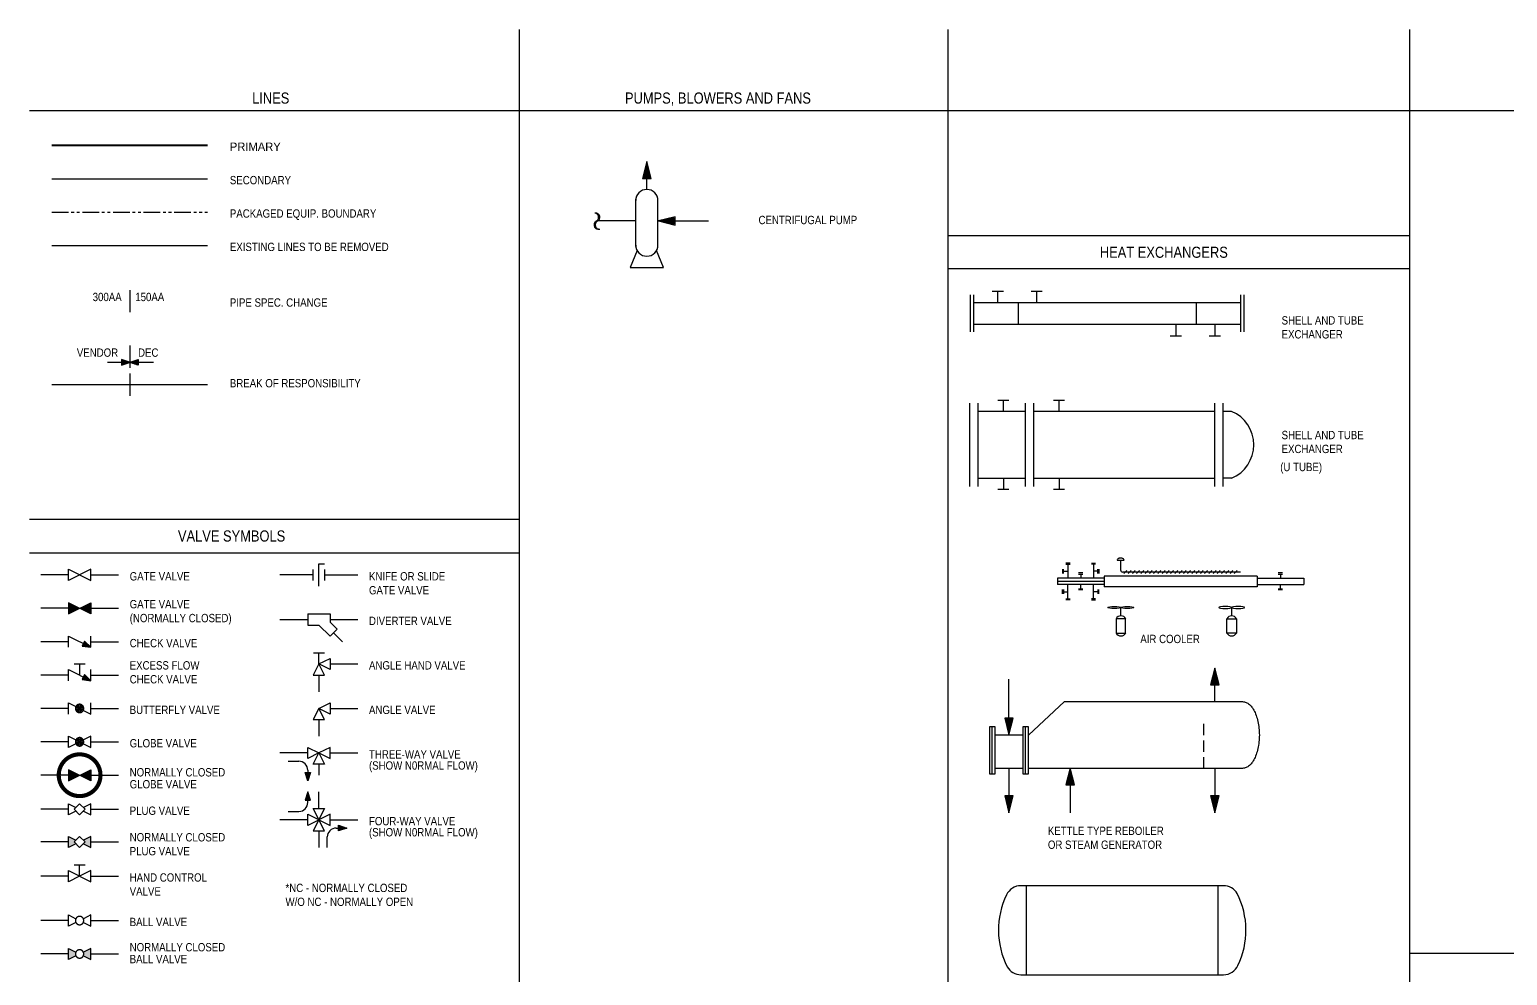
# Model space of a CAD drawing. Extents: x 25 to 832, y 13 to 584.
# Drawn here: x 25 to 423.4, y 329 to 584 of the extents above; entities that cross this region are included whole.
import ezdxf
from ezdxf.enums import TextEntityAlignment as Align

# ---------------------------------------------------------------- set-up
doc = ezdxf.new("R2010")
doc.units = 0
doc.header["$LTSCALE"] = 12
doc.header["$MEASUREMENT"] = 0
doc.header["$PDSIZE"] = 0.075
doc.linetypes.add('HIDDEN', pattern=[0.375, 0.25, -0.125])
doc.linetypes.add('PHANTOM', pattern=[0.6875, 0.375, -0.0625, 0.0625, -0.0625, 0.0625, -0.0625])
doc.layers.get('0').update_dxf_attribs({"linetype": 'CONTINUOUS'})
for name, color, linetype in [('2', 3, 'CONTINUOUS'), ('3', 1, 'CONTINUOUS'), ('63', 7, 'CONTINUOUS'), ('ATEXT', 7, 'CONTINUOUS'), ('AUDIT_I_060227151703-58', 7, 'CONTINUOUS'), ('CODE', 1, 'CONTINUOUS'), ('EL', 3, 'HIDDEN'), ('EQP', 3, 'CONTINUOUS'), ('EQUIP', 3, 'CONTINUOUS'), ('FREE-TEXT', 1, 'CONTINUOUS'), ('GRA', 7, 'CONTINUOUS'), ('INS', 2, 'CONTINUOUS'), ('LINENO', 2, 'CONTINUOUS'), ('MIN', 6, 'CONTINUOUS'), ('MINORP', 6, 'CONTINUOUS'), ('PIP', 1, 'CONTINUOUS'), ('PL', 5, 'PHANTOM'), ('REV A', 2, 'CONTINUOUS')]:
    doc.layers.add(name, color=color, linetype=linetype)
doc.styles.add('AUDIT_D_060227151703-59', font='Dengl.ttf')
doc.styles.get("Standard").update_dxf_attribs({"font": 'Dengl.ttf', "width": 0.75})
doc.styles.add('VAL_TAG', font='Dengl.ttf')

# ---------------------------------------------------------------- blocks, each defined once
blk = doc.blocks.new('X')
at = {"layer": 'AUDIT_I_060227151703-58', "color": 7, "linetype": 'Continuous'}
for p, q in [((0.157, 0.092), (0.158, 0.094)), ((0.158, 0.089), (0.163, 0.094)), ((0.159, 0.085), (0.168, 0.094)), ((0.16, 0.081), (0.173, 0.094)), ((0.162, 0.078), (0.178, 0.094)), ((0.163, 0.074), (0.183, 0.094)), ((0.164, 0.07), (0.188, 0.094)), ((0.165, 0.066), (0.193, 0.094)), ((0.167, 0.063), (0.198, 0.094)), ((0.168, 0.059), (0.203, 0.094)), ((0.169, 0.055), (0.208, 0.094)), ((0.17, 0.052), (0.213, 0.094)), ((0.172, 0.048), (0.217, 0.094)), ((0.173, 0.044), (0.217, 0.088)), ((0.174, 0.04), (0.214, 0.081)), ((0.175, 0.037), (0.212, 0.073)), ((0.177, 0.033), (0.209, 0.066)), ((0.178, 0.029), (0.207, 0.059)), ((0.179, 0.026), (0.205, 0.051)), ((0.18, 0.022), (0.202, 0.044)), ((0.181, 0.018), (0.2, 0.036)), ((0.183, 0.014), (0.197, 0.029)), ((0.184, 0.011), (0.195, 0.021)), ((0.185, 0.007), (0.192, 0.014)), ((0.186, 0.003), (0.19, 0.007)), ((0.158, -0.09), (0.202, -0.045)), ((0.159, -0.094), (0.204, -0.049)), ((0.16, -0.083), (0.201, -0.041)), ((0.162, -0.075), (0.2, -0.038)), ((0.164, -0.094), (0.205, -0.052)), ((0.165, -0.068), (0.199, -0.034)), ((0.167, -0.06), (0.198, -0.03)), ((0.169, -0.094), (0.206, -0.056)), ((0.17, -0.053), (0.196, -0.026)), ((0.172, -0.045), (0.195, -0.023)), ((0.174, -0.094), (0.207, -0.06)), ((0.175, -0.038), (0.194, -0.019)), ((0.177, -0.031), (0.193, -0.015)), ((0.178, -0.094), (0.209, -0.064)), ((0.18, -0.023), (0.191, -0.012)), ((0.182, -0.016), (0.19, -0.008)), ((0.183, -0.094), (0.21, -0.067)), ((0.185, -0.008), (0.189, -0.004)), ((0.187, -0.001), (0.188, 0)), ((0.188, -0.094), (0.211, -0.071)), ((0.193, -0.094), (0.212, -0.075)), ((0.198, -0.094), (0.214, -0.078)), ((0.203, -0.094), (0.215, -0.082)), ((0.208, -0.094), (0.216, -0.086)), ((0.213, -0.094), (0.217, -0.09)), ((0.218, -0.094), (0.219, -0.093))]:
    blk.add_line(p, q, dxfattribs=at)
blk = doc.blocks.new('VG1')
at = {"layer": '3', "color": 1, "linetype": 'Continuous'}
blk.add_lwpolyline([(-0.125, -0.063), (-0.125, -0.063), (-0.125, 0.063), (0.125, -0.063), (0.125, 0.063), (-0.125, -0.063)], dxfattribs=at)
at = {"layer": 'ATEXT', "color": 7, "linetype": 'Continuous'}
for p, q in [((-0.125, 0), (-0.125, 0)), ((0.125, 0), (0.125, 0))]:
    blk.add_line(p, q, dxfattribs=at)
blk = doc.blocks.new('-VBF1')
at = {"layer": '3', "color": 1, "linetype": 'Continuous'}
for points in [[(-0.125, -0.063), (-0.125, -0.063), (-0.125, 0.063), (0.125, -0.063), (0.125, 0.063)], [(-0.047, 0), (-0.047, 0), (0, 0.047), (0.047, 0), (0, -0.047), (-0.047, 0)], [(0.047, 0), (0.047, 0.002), (0.047, 0.003), (0.047, 0.005), (0.046, 0.007), (0.046, 0.008), (0.046, 0.01), (0.045, 0.011), (0.045, 0.013), (0.045, 0.014), (0.044, 0.016), (0.043, 0.018), (0.043, 0.019), (0.042, 0.021), (0.041, 0.022), (0.041, 0.023), (0.04, 0.025), (0.039, 0.026), (0.038, 0.028), (0.037, 0.029), (0.036, 0.03), (0.035, 0.031), (0.034, 0.033), (0.033, 0.034), (0.031, 0.035), (0.03, 0.036), (0.029, 0.037), (0.028, 0.038), (0.026, 0.039), (0.025, 0.04), (0.023, 0.041), (0.022, 0.041), (0.021, 0.042), (0.019, 0.043), (0.018, 0.043), (0.016, 0.044), (0.014, 0.045), (0.013, 0.045), (0.011, 0.045), (0.01, 0.046), (0.008, 0.046), (0.007, 0.046), (0.005, 0.047), (0.003, 0.047), (0.002, 0.047), (0, 0.047), (-0.002, 0.047), (-0.003, 0.047), (-0.005, 0.047), (-0.007, 0.046), (-0.008, 0.046), (-0.01, 0.046), (-0.011, 0.045), (-0.013, 0.045), (-0.014, 0.045), (-0.016, 0.044), (-0.018, 0.043), (-0.019, 0.043), (-0.021, 0.042), (-0.022, 0.041), (-0.023, 0.041), (-0.025, 0.04), (-0.026, 0.039), (-0.028, 0.038), (-0.029, 0.037), (-0.03, 0.036), (-0.031, 0.035), (-0.033, 0.034), (-0.034, 0.033), (-0.035, 0.031), (-0.036, 0.03), (-0.037, 0.029), (-0.038, 0.028), (-0.039, 0.026), (-0.04, 0.025), (-0.041, 0.023), (-0.041, 0.022), (-0.042, 0.021), (-0.043, 0.019), (-0.043, 0.018), (-0.044, 0.016), (-0.045, 0.014), (-0.045, 0.013), (-0.045, 0.011), (-0.046, 0.01), (-0.046, 0.008), (-0.046, 0.007), (-0.047, 0.005), (-0.047, 0.003), (-0.047, 0.002), (-0.047, 0), (-0.047, -0.002), (-0.047, -0.003), (-0.047, -0.005), (-0.046, -0.007), (-0.046, -0.008)], [(-0.031, 0), (-0.031, 0), (0, 0.031), (0.031, 0), (0, -0.031), (-0.031, 0)], [(-0.016, 0), (-0.016, 0), (0, 0.016), (0.016, 0), (0, -0.016), (-0.016, 0)], [(-0.046, -0.008), (-0.046, -0.01), (-0.045, -0.011), (-0.045, -0.013), (-0.045, -0.014), (-0.044, -0.016), (-0.043, -0.018), (-0.043, -0.019), (-0.042, -0.021), (-0.041, -0.022), (-0.041, -0.023), (-0.04, -0.025), (-0.039, -0.026), (-0.038, -0.028), (-0.037, -0.029), (-0.036, -0.03), (-0.035, -0.031), (-0.034, -0.033), (-0.033, -0.034), (-0.031, -0.035), (-0.03, -0.036), (-0.029, -0.037), (-0.028, -0.038), (-0.026, -0.039), (-0.025, -0.04), (-0.023, -0.041), (-0.022, -0.041), (-0.021, -0.042), (-0.019, -0.043), (-0.018, -0.043), (-0.016, -0.044), (-0.014, -0.045), (-0.013, -0.045), (-0.011, -0.045), (-0.01, -0.046), (-0.008, -0.046), (-0.007, -0.046), (-0.005, -0.047), (-0.003, -0.047), (-0.002, -0.047), (0, -0.047), (0.002, -0.047), (0.003, -0.047), (0.005, -0.047), (0.007, -0.046), (0.008, -0.046), (0.01, -0.046), (0.011, -0.045), (0.013, -0.045), (0.014, -0.045), (0.016, -0.044), (0.018, -0.043), (0.019, -0.043), (0.021, -0.042), (0.022, -0.041), (0.023, -0.041), (0.025, -0.04), (0.026, -0.039), (0.028, -0.038), (0.029, -0.037), (0.03, -0.036), (0.031, -0.035), (0.033, -0.034), (0.034, -0.033), (0.035, -0.031), (0.036, -0.03), (0.037, -0.029), (0.038, -0.028), (0.039, -0.026), (0.04, -0.025), (0.041, -0.023), (0.041, -0.022), (0.042, -0.021), (0.043, -0.019), (0.043, -0.018), (0.044, -0.016), (0.045, -0.014), (0.045, -0.013), (0.045, -0.011), (0.046, -0.01), (0.046, -0.008), (0.046, -0.007), (0.047, -0.005), (0.047, -0.003), (0.047, -0.002), (0.047, 0)]]:
    blk.add_lwpolyline(points, dxfattribs=at)
at = {"layer": 'ATEXT', "color": 7, "linetype": 'Continuous'}
for p, q in [((-0.125, 0), (-0.125, 0)), ((0.125, 0), (0.125, 0))]:
    blk.add_line(p, q, dxfattribs=at)
blk = doc.blocks.new('VA3')
at = {"layer": '3', "color": 1, "linetype": 'Continuous'}
blk.add_lwpolyline([(0, 0), (0, 0), (0.063, -0.125), (-0.063, -0.125), (0, 0), (-0.125, -0.063), (-0.125, 0.063), (0, 0), (0.125, -0.063), (0.125, 0.063), (0, 0)], dxfattribs=at)
at = {"layer": 'ATEXT', "color": 7, "linetype": 'Continuous'}
for p, q in [((-0.125, 0), (-0.125, 0)), ((0.125, 0), (0.125, 0)), ((0, -0.125), (0, -0.125))]:
    blk.add_line(p, q, dxfattribs=at)
blk = doc.blocks.new('VA4')
at = {"layer": '3', "color": 1, "linetype": 'Continuous'}
for points in [[(-0.125, -0.063), (-0.125, -0.063), (-0.125, 0.063), (0.125, -0.063), (0.125, 0.063), (-0.125, -0.063)], [(-0.063, 0.125), (-0.063, 0.125), (0.063, 0.125), (-0.063, -0.125), (0.063, -0.125), (-0.063, 0.125)]]:
    blk.add_lwpolyline(points, dxfattribs=at)
at = {"layer": 'ATEXT', "color": 7, "linetype": 'Continuous'}
for p, q in [((-0.125, 0), (-0.125, 0)), ((0, 0.125), (0, 0.125)), ((0.125, 0), (0.125, 0)), ((0, -0.125), (0, -0.125))]:
    blk.add_line(p, q, dxfattribs=at)
blk = doc.blocks.new('-VGL1')
at = {"layer": '3', "color": 1, "linetype": 'Continuous'}
for points in [[(-0.125, -0.063), (-0.125, -0.063), (-0.125, 0.063), (0.125, -0.063), (0.125, 0.063), (-0.125, -0.063)], [(-0.047, 0), (-0.047, 0), (0, 0.047), (0.047, 0), (0, -0.047), (-0.047, 0)], [(0.047, 0), (0.047, 0.002), (0.047, 0.003), (0.047, 0.005), (0.046, 0.007), (0.046, 0.008), (0.046, 0.01), (0.045, 0.011), (0.045, 0.013), (0.045, 0.014), (0.044, 0.016), (0.043, 0.018), (0.043, 0.019), (0.042, 0.021), (0.041, 0.022), (0.041, 0.023), (0.04, 0.025), (0.039, 0.026), (0.038, 0.028), (0.037, 0.029), (0.036, 0.03), (0.035, 0.031), (0.034, 0.033), (0.033, 0.034), (0.031, 0.035), (0.03, 0.036), (0.029, 0.037), (0.028, 0.038), (0.026, 0.039), (0.025, 0.04), (0.023, 0.041), (0.022, 0.041), (0.021, 0.042), (0.019, 0.043), (0.018, 0.043), (0.016, 0.044), (0.014, 0.045), (0.013, 0.045), (0.011, 0.045), (0.01, 0.046), (0.008, 0.046), (0.007, 0.046), (0.005, 0.047), (0.003, 0.047), (0.002, 0.047), (0, 0.047), (-0.002, 0.047), (-0.003, 0.047), (-0.005, 0.047), (-0.007, 0.046), (-0.008, 0.046), (-0.01, 0.046), (-0.011, 0.045), (-0.013, 0.045), (-0.014, 0.045), (-0.016, 0.044), (-0.018, 0.043), (-0.019, 0.043), (-0.021, 0.042), (-0.022, 0.041), (-0.023, 0.041), (-0.025, 0.04), (-0.026, 0.039), (-0.028, 0.038), (-0.029, 0.037), (-0.03, 0.036), (-0.031, 0.035), (-0.033, 0.034), (-0.034, 0.033), (-0.035, 0.031), (-0.036, 0.03), (-0.037, 0.029), (-0.038, 0.028), (-0.039, 0.026), (-0.04, 0.025), (-0.041, 0.023), (-0.041, 0.022), (-0.042, 0.021), (-0.043, 0.019), (-0.043, 0.018), (-0.044, 0.016), (-0.045, 0.014), (-0.045, 0.013), (-0.045, 0.011), (-0.046, 0.01), (-0.046, 0.008), (-0.046, 0.007), (-0.047, 0.005), (-0.047, 0.003), (-0.047, 0.002), (-0.047, 0), (-0.047, -0.002), (-0.047, -0.003), (-0.047, -0.005), (-0.046, -0.007), (-0.046, -0.008)], [(-0.031, 0), (-0.031, 0), (0, 0.031), (0.031, 0), (0, -0.031), (-0.031, 0)], [(-0.016, 0), (-0.016, 0), (0, 0.016), (0.016, 0), (0, -0.016), (-0.016, 0)], [(-0.046, -0.008), (-0.046, -0.01), (-0.045, -0.011), (-0.045, -0.013), (-0.045, -0.014), (-0.044, -0.016), (-0.043, -0.018), (-0.043, -0.019), (-0.042, -0.021), (-0.041, -0.022), (-0.041, -0.023), (-0.04, -0.025), (-0.039, -0.026), (-0.038, -0.028), (-0.037, -0.029), (-0.036, -0.03), (-0.035, -0.031), (-0.034, -0.033), (-0.033, -0.034), (-0.031, -0.035), (-0.03, -0.036), (-0.029, -0.037), (-0.028, -0.038), (-0.026, -0.039), (-0.025, -0.04), (-0.023, -0.041), (-0.022, -0.041), (-0.021, -0.042), (-0.019, -0.043), (-0.018, -0.043), (-0.016, -0.044), (-0.014, -0.045), (-0.013, -0.045), (-0.011, -0.045), (-0.01, -0.046), (-0.008, -0.046), (-0.007, -0.046), (-0.005, -0.047), (-0.003, -0.047), (-0.002, -0.047), (0, -0.047), (0.002, -0.047), (0.003, -0.047), (0.005, -0.047), (0.007, -0.046), (0.008, -0.046), (0.01, -0.046), (0.011, -0.045), (0.013, -0.045), (0.014, -0.045), (0.016, -0.044), (0.018, -0.043), (0.019, -0.043), (0.021, -0.042), (0.022, -0.041), (0.023, -0.041), (0.025, -0.04), (0.026, -0.039), (0.028, -0.038), (0.029, -0.037), (0.03, -0.036), (0.031, -0.035), (0.033, -0.034), (0.034, -0.033), (0.035, -0.031), (0.036, -0.03), (0.037, -0.029), (0.038, -0.028), (0.039, -0.026), (0.04, -0.025), (0.041, -0.023), (0.041, -0.022), (0.042, -0.021), (0.043, -0.019), (0.043, -0.018), (0.044, -0.016), (0.045, -0.014), (0.045, -0.013), (0.045, -0.011), (0.046, -0.01), (0.046, -0.008), (0.046, -0.007), (0.047, -0.005), (0.047, -0.003), (0.047, -0.002), (0.047, 0)]]:
    blk.add_lwpolyline(points, dxfattribs=at)
at = {"layer": 'ATEXT', "color": 7, "linetype": 'Continuous'}
for p, q in [((-0.125, 0), (-0.125, 0)), ((0.125, 0), (0.125, 0))]:
    blk.add_line(p, q, dxfattribs=at)
blk = doc.blocks.new('-IVH6')
at = {"layer": '63', "color": 2, "linetype": 'Continuous'}
for points in [[(0, 0), (0, 0), (-0.125, -0.063), (-0.125, 0.063), (0.125, -0.063), (0.125, 0.063), (0, 0), (0, 0.125)], [(-0.063, 0.125), (-0.063, 0.125), (0.063, 0.125)]]:
    blk.add_lwpolyline(points, dxfattribs=at)
at = {"layer": 'ATEXT', "color": 7, "linetype": 'Continuous'}
for p, q in [((-0.125, 0), (-0.125, 0)), ((0.125, 0), (0.125, 0))]:
    blk.add_line(p, q, dxfattribs=at)
blk = doc.blocks.new('VA2')
at = {"layer": '3', "color": 1, "linetype": 'Continuous'}
blk.add_lwpolyline([(0, 0), (0, 0), (-0.063, -0.125), (0.063, -0.125), (0, 0), (0.125, 0.063), (0.125, -0.063), (0, 0)], dxfattribs=at)
at = {"layer": 'ATEXT', "color": 7, "linetype": 'Continuous'}
for p, q in [((0.125, 0), (0.125, 0)), ((0, -0.125), (0, -0.125))]:
    blk.add_line(p, q, dxfattribs=at)
blk = doc.blocks.new('HV1')
at = {"layer": '2', "color": 3, "linetype": 'Continuous'}
blk.add_lwpolyline([(0, 0), (0.026, 0.001), (0.052, 0.003), (0.078, 0.006), (0.104, 0.011), (0.129, 0.017), (0.155, 0.024), (0.179, 0.033), (0.203, 0.043), (0.227, 0.054), (0.25, 0.067), (0.272, 0.081), (0.294, 0.095), (0.315, 0.111), (0.335, 0.128), (0.354, 0.146), (0.372, 0.165), (0.389, 0.185), (0.405, 0.206), (0.419, 0.228), (0.433, 0.25), (0.446, 0.273), (0.457, 0.297), (0.467, 0.321), (0.476, 0.345), (0.483, 0.371), (0.489, 0.396), (0.494, 0.422), (0.497, 0.448), (0.499, 0.474), (0.5, 0.5), (0.499, 0.526), (0.497, 0.552), (0.494, 0.578), (0.489, 0.604), (0.483, 0.629), (0.476, 0.655), (0.467, 0.679), (0.457, 0.703), (0.446, 0.727), (0.433, 0.75), (0.419, 0.772), (0.405, 0.794), (0.389, 0.815), (0.372, 0.835), (0.354, 0.854), (0.335, 0.872), (0.315, 0.889), (0.294, 0.905), (0.272, 0.919), (0.25, 0.933), (0.227, 0.946), (0.203, 0.957), (0.179, 0.967), (0.155, 0.976), (0.129, 0.983), (0.104, 0.989), (0.078, 0.994), (0.052, 0.997), (0.026, 0.999), (0, 1)], dxfattribs=at)
blk = doc.blocks.new('VN8')
at = {"layer": 'PIP', "color": 1, "linetype": 'Continuous'}
for points in [[(-0.125, -0.063), (-0.125, -0.063), (-0.125, 0.063), (-0.042, 0.021)], [(0, 0.063), (0, 0.063), (-0.063, 0), (0, -0.063), (0.063, 0), (0, 0.063)], [(0.042, -0.021), (0.042, -0.021), (0.125, -0.063), (0.125, 0.063), (0.042, 0.021)], [(-0.042, -0.021), (-0.042, -0.021), (-0.125, -0.063)]]:
    blk.add_lwpolyline(points, dxfattribs=at)
blk = doc.blocks.new('VN9')
at = {"layer": 'PIP', "color": 1, "linetype": 'Continuous'}
for p, q in [((-0.125, -0.063), (-0.125, 0.063)), ((-0.125, 0.063), (-0.042, 0.021)), ((0.125, 0.063), (0.042, 0.021)), ((0.125, -0.063), (0.125, 0.063)), ((-0.042, -0.021), (-0.125, -0.063)), ((0.042, -0.021), (0.125, -0.063))]:
    blk.add_line(p, q, dxfattribs=at)
for points in [[(0.047, 0), (0.047, 0.002), (0.047, 0.003), (0.047, 0.005), (0.046, 0.007), (0.046, 0.008), (0.046, 0.01), (0.045, 0.011), (0.045, 0.013), (0.045, 0.014), (0.044, 0.016), (0.043, 0.018), (0.043, 0.019), (0.042, 0.021), (0.041, 0.022), (0.041, 0.023), (0.04, 0.025), (0.039, 0.026), (0.038, 0.028), (0.037, 0.029), (0.036, 0.03), (0.035, 0.031), (0.034, 0.033), (0.033, 0.034), (0.031, 0.035), (0.03, 0.036), (0.029, 0.037), (0.028, 0.038), (0.026, 0.039), (0.025, 0.04), (0.023, 0.041), (0.022, 0.041), (0.021, 0.042), (0.019, 0.043), (0.018, 0.043), (0.016, 0.044), (0.014, 0.045), (0.013, 0.045), (0.011, 0.045), (0.01, 0.046), (0.008, 0.046), (0.007, 0.046), (0.005, 0.047), (0.003, 0.047), (0.002, 0.047), (0, 0.047), (-0.002, 0.047), (-0.003, 0.047), (-0.005, 0.047), (-0.007, 0.046), (-0.008, 0.046), (-0.01, 0.046), (-0.011, 0.045), (-0.013, 0.045), (-0.014, 0.045), (-0.016, 0.044), (-0.018, 0.043), (-0.019, 0.043), (-0.021, 0.042), (-0.022, 0.041), (-0.023, 0.041), (-0.025, 0.04), (-0.026, 0.039), (-0.028, 0.038), (-0.029, 0.037), (-0.03, 0.036), (-0.031, 0.035), (-0.033, 0.034), (-0.034, 0.033), (-0.035, 0.031), (-0.036, 0.03), (-0.037, 0.029), (-0.038, 0.028), (-0.039, 0.026), (-0.04, 0.025), (-0.041, 0.023), (-0.041, 0.022), (-0.042, 0.021), (-0.043, 0.019), (-0.043, 0.018), (-0.044, 0.016), (-0.045, 0.014), (-0.045, 0.013), (-0.045, 0.011), (-0.046, 0.01), (-0.046, 0.008), (-0.046, 0.007), (-0.047, 0.005), (-0.047, 0.003), (-0.047, 0.002), (-0.047, 0), (-0.047, -0.002), (-0.047, -0.003), (-0.047, -0.005), (-0.046, -0.007), (-0.046, -0.008)], [(-0.046, -0.008), (-0.046, -0.01), (-0.045, -0.011), (-0.045, -0.013), (-0.045, -0.014), (-0.044, -0.016), (-0.043, -0.018), (-0.043, -0.019), (-0.042, -0.021), (-0.041, -0.022), (-0.041, -0.023), (-0.04, -0.025), (-0.039, -0.026), (-0.038, -0.028), (-0.037, -0.029), (-0.036, -0.03), (-0.035, -0.031), (-0.034, -0.033), (-0.033, -0.034), (-0.031, -0.035), (-0.03, -0.036), (-0.029, -0.037), (-0.028, -0.038), (-0.026, -0.039), (-0.025, -0.04), (-0.023, -0.041), (-0.022, -0.041), (-0.021, -0.042), (-0.019, -0.043), (-0.018, -0.043), (-0.016, -0.044), (-0.014, -0.045), (-0.013, -0.045), (-0.011, -0.045), (-0.01, -0.046), (-0.008, -0.046), (-0.007, -0.046), (-0.005, -0.047), (-0.003, -0.047), (-0.002, -0.047), (0, -0.047), (0.002, -0.047), (0.003, -0.047), (0.005, -0.047), (0.007, -0.046), (0.008, -0.046), (0.01, -0.046), (0.011, -0.045), (0.013, -0.045), (0.014, -0.045), (0.016, -0.044), (0.018, -0.043), (0.019, -0.043), (0.021, -0.042), (0.022, -0.041), (0.023, -0.041), (0.025, -0.04), (0.026, -0.039), (0.028, -0.038), (0.029, -0.037), (0.03, -0.036), (0.031, -0.035), (0.033, -0.034), (0.034, -0.033), (0.035, -0.031), (0.036, -0.03), (0.037, -0.029), (0.038, -0.028), (0.039, -0.026), (0.04, -0.025), (0.041, -0.023), (0.041, -0.022), (0.042, -0.021), (0.043, -0.019), (0.043, -0.018), (0.044, -0.016), (0.045, -0.014), (0.045, -0.013), (0.045, -0.011), (0.046, -0.01), (0.046, -0.008), (0.046, -0.007), (0.047, -0.005), (0.047, -0.003), (0.047, -0.002), (0.047, 0)]]:
    blk.add_lwpolyline(points, dxfattribs=at)
blk = doc.blocks.new('VC1')
at = {"layer": 'PIP', "color": 1, "linetype": 'Continuous'}
for points in [[(-0.125, -0.063), (-0.125, -0.063), (-0.125, 0.063), (0.125, -0.063), (0.125, 0.063)], [(0.125, -0.063), (0.055, 0.007), (0.027, -0.049), (0.125, -0.063), (0.055, 0.003), (0.031, -0.046), (0.125, -0.063), (0.055, -0.001), (0.034, -0.043), (0.125, -0.063), (0.055, -0.006), (0.038, -0.041), (0.125, -0.063), (0.055, -0.01), (0.041, -0.038), (0.125, -0.063), (0.056, -0.013), (0.044, -0.037), (0.125, -0.063), (0.057, -0.015), (0.046, -0.036), (0.125, -0.063), (0.058, -0.018), (0.049, -0.035), (0.125, -0.063), (0.059, -0.021), (0.052, -0.035), (0.125, -0.063), (0.059, -0.023), (0.054, -0.034), (0.125, -0.063), (0.06, -0.026), (0.057, -0.033), (0.125, -0.063), (0.061, -0.028), (0.059, -0.032), (0.125, -0.063), (0.06, -0.03)]]:
    blk.add_lwpolyline(points, dxfattribs=at)
blk = doc.blocks.new('F7')
at = {"layer": 'PIP', "color": 1, "linetype": 'Continuous'}
for p, q in [((0.125, 0), (0, 0)), ((0.125, 0.063), (0.125, -0.063))]:
    blk.add_line(p, q, dxfattribs=at)
blk = doc.blocks.new('VN1')
at = {"layer": 'PIP', "color": 1, "linetype": 'Continuous'}
for points in [[(-0.125, -0.063), (-0.125, -0.063), (0.125, 0.063), (0.125, -0.063), (-0.125, 0.063), (-0.125, -0.063)], [(-0.116, -0.051), (-0.116, 0.053), (-0.106, 0.048), (-0.106, -0.047), (-0.098, -0.043), (-0.098, 0.043), (-0.089, 0.039), (-0.089, -0.039), (-0.081, -0.035), (-0.081, 0.035), (-0.072, 0.032), (-0.071, -0.032), (-0.064, -0.028), (-0.064, 0.028), (-0.056, 0.024), (-0.056, -0.023), (-0.048, -0.019), (-0.048, 0.02), (-0.04, 0.016), (-0.04, -0.016), (-0.033, -0.012), (-0.033, 0.012), (-0.024, 0.008), (-0.024, -0.008), (-0.018, -0.005), (-0.018, 0.006), (-0.012, 0.003), (-0.012, -0.002), (-0.006, 0)], [(0.116, -0.051), (0.116, 0.053), (0.106, 0.048), (0.106, -0.047), (0.098, -0.043), (0.098, 0.043), (0.089, 0.039), (0.089, -0.039), (0.081, -0.035), (0.081, 0.035), (0.072, 0.032), (0.071, -0.032), (0.064, -0.028), (0.064, 0.028), (0.056, 0.024), (0.056, -0.023), (0.048, -0.019), (0.048, 0.02), (0.04, 0.016), (0.04, -0.016), (0.033, -0.012), (0.033, 0.012), (0.024, 0.008), (0.024, -0.008), (0.018, -0.005), (0.018, 0.006), (0.012, 0.003), (0.012, -0.002), (0.006, 0)]]:
    blk.add_lwpolyline(points, dxfattribs=at)
blk = doc.blocks.new('P65')
at = {"layer": 'PIP', "color": 1, "linetype": 'Continuous'}
for p, q in [((-0.015, 0.093), (-0.029, 0.093)), ((0.012, -0.088), (0.026, -0.088))]:
    blk.add_line(p, q, dxfattribs=at)
for points in [[(-0.001, 0.005), (-0.008, 0.001), (-0.015, -0.005), (-0.02, -0.011), (-0.025, -0.018), (-0.028, -0.026), (-0.03, -0.034), (-0.03, -0.043), (-0.029, -0.051), (-0.026, -0.059), (-0.022, -0.066), (-0.017, -0.073), (-0.01, -0.079), (-0.003, -0.083), (0.005, -0.086), (0.005, -0.086), (0.012, -0.088)], [(-0.001, 0.005), (0.006, 0.01), (0.012, 0.016), (0.016, 0.023), (0.019, 0.031), (0.021, 0.039), (0.021, 0.048), (0.02, 0.056), (0.018, 0.064), (0.014, 0.071), (0.008, 0.078), (0.002, 0.084), (-0.005, 0.088), (-0.013, 0.091), (-0.021, 0.093), (-0.021, 0.093), (-0.029, 0.093)], [(0.013, 0.005), (0.006, 0.001), (-0.001, -0.005), (-0.006, -0.011), (-0.011, -0.018), (-0.014, -0.026), (-0.016, -0.034), (-0.016, -0.043), (-0.015, -0.051), (-0.012, -0.059), (-0.008, -0.066), (-0.003, -0.073), (0.004, -0.079), (0.011, -0.083), (0.019, -0.086), (0.019, -0.086), (0.026, -0.088)], [(0.013, 0.005), (0.02, 0.01), (0.026, 0.016), (0.03, 0.023), (0.033, 0.031), (0.035, 0.039), (0.035, 0.048), (0.034, 0.056), (0.031, 0.064), (0.028, 0.071), (0.022, 0.078), (0.016, 0.084), (0.009, 0.088), (0.001, 0.091), (-0.007, 0.093), (-0.007, 0.093), (-0.015, 0.093)]]:
    blk.add_lwpolyline(points, dxfattribs=at)
blk = doc.blocks.new('AA2')
at = {"layer": 'GRA', "color": 7, "linetype": 'Continuous'}
blk.add_lwpolyline([(0, 0), (0.188, 0.047), (0.188, -0.047), (0, 0), (0.175, 0.034), (0.175, -0.034), (0, 0), (0.162, 0.021), (0.162, -0.022), (0, 0), (0.15, 0.01), (0.15, -0.011), (0, 0), (0.139, 0)], dxfattribs=at)
blk = doc.blocks.new('AA3')
at = {"layer": 'GRA', "color": 7, "linetype": 'Continuous'}
blk.add_lwpolyline([(0, 0), (0.094, 0.031), (0.094, -0.031), (0, 0), (0.088, 0.02), (0.088, -0.02), (0, 0), (0.082, 0.012), (0.082, -0.012), (0, 0), (0.076, 0.006), (0.076, -0.006), (0, 0), (0.072, 0)], dxfattribs=at)
blk = doc.blocks.new('AIR-COOLER')
at = {"layer": 'EQP', "color": 3, "linetype": 'Continuous'}
for p, q in [((0.373, 0.541), (0.248, 0.541)), ((0.248, 0.51), (0.373, 0.51)), ((0.31, 0.51), (0.31, 0.094)), ((1.002, 0.541), (1.127, 0.541)), ((1.127, 0.51), (1.002, 0.51)), ((1.065, 0.51), (1.065, 0.094)), ((1.375, 0.094), (0, 0.094)), ((0, 0.094), (0, -0.094)), ((1.375, 0), (0, 0)), ((0.154, 0.364), (0.154, 0.239)), ((0.185, 0.239), (0.185, 0.364)), ((0.185, 0.302), (0.31, 0.302)), ((0.75, 0.25), (0.625, 0.25)), ((0.625, 0.219), (0.75, 0.219)), ((0.688, 0.219), (0.688, 0.094)), ((1.19, 0.302), (1.065, 0.302)), ((1.19, 0.239), (1.19, 0.364)), ((1.221, 0.364), (1.221, 0.239)), ((5.875, 0.156), (1.375, 0.156)), ((1.375, 0.156), (1.375, -0.156)), ((5.875, 0.156), (5.875, -0.156)), ((5.875, 0.094), (7.25, 0.094)), ((6.625, 0.25), (6.5, 0.25)), ((6.5, 0.219), (6.625, 0.219)), ((6.562, 0.219), (6.562, 0.094)), ((7.25, 0.094), (7.25, -0.094)), ((1.375, -0.094), (0, -0.094)), ((0.154, -0.364), (0.154, -0.239)), ((0.185, -0.239), (0.185, -0.364)), ((0.185, -0.302), (0.31, -0.302)), ((0.31, -0.51), (0.31, -0.094)), ((0.625, -0.219), (0.75, -0.219)), ((0.75, -0.25), (0.625, -0.25)), ((0.688, -0.219), (0.688, -0.094)), ((1.065, -0.51), (1.065, -0.094)), ((1.19, -0.302), (1.065, -0.302)), ((1.19, -0.239), (1.19, -0.364)), ((1.221, -0.364), (1.221, -0.239)), ((5.875, -0.156), (1.375, -0.156)), ((5.875, -0.094), (7.25, -0.094)), ((6.5, -0.219), (6.625, -0.219)), ((6.625, -0.25), (6.5, -0.25)), ((6.562, -0.219), (6.562, -0.094)), ((0.248, -0.51), (0.373, -0.51)), ((0.373, -0.541), (0.248, -0.541)), ((1.127, -0.51), (1.002, -0.51)), ((1.002, -0.541), (1.127, -0.541)), ((1.87, -1.012), (1.87, -0.767)), ((5.13, -1.012), (5.13, -0.767)), ((2.01, -1.097), (1.729, -1.097)), ((1.729, -1.097), (1.729, -1.518)), ((2.01, -1.518), (2.01, -1.097)), ((4.99, -1.097), (5.271, -1.097)), ((4.99, -1.518), (4.99, -1.097)), ((5.271, -1.097), (5.271, -1.518)), ((1.729, -1.518), (2.01, -1.518)), ((5.271, -1.518), (4.99, -1.518))]:
    blk.add_line(p, q, dxfattribs=at)
for centre, start, end in [((1.87, -1.171), 27.9764, 152.0236), ((5.13, -1.171), 27.9764, 152.0236), ((1.87, -1.444), 207.9764, 332.0236), ((5.13, -1.444), 207.9764, 332.0236)]:
    blk.add_arc(centre, 0.159, start, end, dxfattribs=at)
for centre in [(1.679, -0.767), (2.06, -0.767)]:
    blk.add_ellipse(centre, major_axis=(0.191, 0), ratio=0.14729, dxfattribs=at)
at = {"layer": 'EQP', "color": 3, "linetype": 'Continuous', "extrusion": (0, 0, -1)}
for centre in [(4.94, -0.767), (5.321, -0.767)]:
    blk.add_ellipse(centre, major_axis=(-0.191, 0), ratio=0.14729, dxfattribs=at)
at = {"layer": 'LINENO'}
for p, q in [((1.761, 0.628), (1.961, 0.628)), ((1.861, 0.628), (1.861, 0.338)), ((5.389, 0.275), (1.923, 0.275)), ((1.957, 0.233), (2.043, 0.318)), ((2.082, 0.233), (2.168, 0.318)), ((2.207, 0.233), (2.293, 0.318)), ((2.332, 0.233), (2.418, 0.318)), ((2.457, 0.233), (2.543, 0.318)), ((2.582, 0.233), (2.668, 0.318)), ((2.707, 0.233), (2.793, 0.318)), ((2.832, 0.233), (2.918, 0.318)), ((2.957, 0.233), (3.043, 0.318)), ((3.082, 0.233), (3.168, 0.318)), ((3.207, 0.233), (3.293, 0.318)), ((3.332, 0.233), (3.418, 0.318)), ((3.457, 0.233), (3.543, 0.318)), ((3.582, 0.233), (3.668, 0.318)), ((3.707, 0.233), (3.793, 0.318)), ((3.832, 0.233), (3.918, 0.318)), ((3.957, 0.233), (4.043, 0.318)), ((4.082, 0.233), (4.168, 0.318)), ((4.207, 0.233), (4.293, 0.318)), ((4.332, 0.233), (4.418, 0.318)), ((4.457, 0.233), (4.543, 0.318)), ((4.582, 0.233), (4.668, 0.318)), ((4.707, 0.233), (4.793, 0.318)), ((4.832, 0.233), (4.918, 0.318)), ((4.957, 0.233), (5.043, 0.318)), ((5.082, 0.233), (5.168, 0.318)), ((5.207, 0.233), (5.293, 0.318))]:
    blk.add_line(p, q, dxfattribs=at)
blk.add_lwpolyline([(1.961, 0.628, 0.152475), (1.954, 0.65, 0.106987), (1.931, 0.671, 0.074703), (1.901, 0.684, 0.061381), (1.861, 0.689, 0.061381), (1.82, 0.684, 0.074703), (1.79, 0.671, 0.106987), (1.767, 0.65, 0.151389), (1.761, 0.628, 0.151389)], format="xyb", dxfattribs=at)
blk.add_arc((1.923, 0.338), 0.0625, 180, 270, dxfattribs=at)
blk = doc.blocks.new('VALLGLC')
for p, q in [((-0.125, -0.062), (0.125, 0.062)), ((0.125, -0.062), (-0.125, 0.062)), ((-0.125, 0.062), (-0.125, -0.062)), ((0.125, 0.062), (0.125, -0.062))]:
    blk.add_line(p, q)
at = {"const_width": 0.469}
blk.add_lwpolyline([(0.023, 0, 1), (-0.023, 0, 1)], format="xyb", close=True, dxfattribs=at)
for p in [(-0.125, 0), (0.125, 0)]:
    blk.add_point(p)
for points in [[(0, 0), (-0.125, -0.062), (-0.125, 0.062)], [(0, 0), (0.125, -0.062), (0.125, 0.062)]]:
    blk.add_solid(points)
at = {"layer": 'CODE', "style": 'VAL_TAG'}
for tag, p in [('DISPLAY', (0, 0.093)), ('VALVE_CODE', (0, -0.182))]:
    blk.add_attdef(tag, text='', height=0.09, dxfattribs=at).set_placement(p, align=Align.CENTER)
at = {"layer": 'CODE', "style": 'VAL_TAG', "flags": 1}
for tag, p in [('VALVE_SIZE', (0, -0.314)), ('VALVE_SPEC', (0, -0.578)), ('VALVE_LINE', (0, -0.453)), ('VALVE_FITT', (0, -0.703)), ('VALVE_DWG', (0, -0.828))]:
    blk.add_attdef(tag, text='', height=0.09, dxfattribs=at).set_placement(p, align=Align.CENTER)
blk = doc.blocks.new('NC PLUG')
at = {"layer": 'PIP', "linetype": 'Continuous'}
h = blk.add_hatch(color=1, dxfattribs=at)
h.dxf.hatch_style = 1
h.paths.add_polyline_path([(0.125, 0.063), (0.042, 0.021), (0.063, 0), (0.042, -0.021), (0.125, -0.063)])
h.paths.add_polyline_path([(-0.042, 0.021), (-0.125, 0.063), (-0.125, -0.063), (-0.042, -0.021), (-0.063, 0)])
at = {"layer": 'PIP', "color": 1, "linetype": 'Continuous'}
for points in [[(-0.125, -0.063), (-0.125, -0.063), (-0.125, 0.063), (-0.042, 0.021)], [(0, 0.063), (0, 0.063), (-0.063, 0), (0, -0.063), (0.063, 0), (0, 0.063)], [(0.042, -0.021), (0.042, -0.021), (0.125, -0.063), (0.125, 0.063), (0.042, 0.021)], [(-0.042, -0.021), (-0.042, -0.021), (-0.125, -0.063)]]:
    blk.add_lwpolyline(points, dxfattribs=at)
blk = doc.blocks.new('NC BALL')
at = {"layer": 'PIP', "linetype": 'Continuous'}
h = blk.add_hatch(color=1, dxfattribs=at)
h.dxf.hatch_style = 1
h.paths.add_polyline_path([(0.125, 0.063), (0.042, 0.021), (0.042, 0.021), (0.043, 0.019), (0.043, 0.018), (0.044, 0.016), (0.045, 0.014), (0.045, 0.013), (0.045, 0.011), (0.046, 0.01), (0.046, 0.008), (0.046, 0.007), (0.047, 0.005), (0.047, 0.003), (0.047, 0.002), (0.047, 0), (0.047, -0.002), (0.047, -0.003), (0.047, -0.005), (0.046, -0.007), (0.046, -0.008), (0.046, -0.01), (0.045, -0.011), (0.045, -0.013), (0.045, -0.014), (0.044, -0.016), (0.043, -0.018), (0.043, -0.019), (0.042, -0.021), (0.042, -0.021), (0.125, -0.063)])
h.paths.add_polyline_path([(-0.045, 0.011), (-0.045, 0.013), (-0.045, 0.014), (-0.044, 0.016), (-0.043, 0.018), (-0.043, 0.019), (-0.042, 0.021), (-0.042, 0.021), (-0.125, 0.063), (-0.125, -0.063), (-0.042, -0.021), (-0.042, -0.021), (-0.043, -0.019), (-0.043, -0.018), (-0.044, -0.016), (-0.045, -0.014), (-0.045, -0.013), (-0.045, -0.011), (-0.046, -0.01), (-0.046, -0.008), (-0.046, -0.007), (-0.047, -0.005), (-0.047, -0.003), (-0.047, -0.002), (-0.047, 0), (-0.047, 0.002), (-0.047, 0.003), (-0.047, 0.005), (-0.046, 0.007), (-0.046, 0.008), (-0.046, 0.01)])
at = {"layer": 'PIP', "color": 1, "linetype": 'Continuous'}
for p, q in [((-0.125, -0.063), (-0.125, 0.063)), ((-0.125, 0.063), (-0.042, 0.021)), ((0.125, 0.063), (0.042, 0.021)), ((0.125, -0.063), (0.125, 0.063)), ((-0.042, -0.021), (-0.125, -0.063)), ((0.042, -0.021), (0.125, -0.063))]:
    blk.add_line(p, q, dxfattribs=at)
for points in [[(0.047, 0), (0.047, 0.002), (0.047, 0.003), (0.047, 0.005), (0.046, 0.007), (0.046, 0.008), (0.046, 0.01), (0.045, 0.011), (0.045, 0.013), (0.045, 0.014), (0.044, 0.016), (0.043, 0.018), (0.043, 0.019), (0.042, 0.021), (0.041, 0.022), (0.041, 0.023), (0.04, 0.025), (0.039, 0.026), (0.038, 0.028), (0.037, 0.029), (0.036, 0.03), (0.035, 0.031), (0.034, 0.033), (0.033, 0.034), (0.031, 0.035), (0.03, 0.036), (0.029, 0.037), (0.028, 0.038), (0.026, 0.039), (0.025, 0.04), (0.023, 0.041), (0.022, 0.041), (0.021, 0.042), (0.019, 0.043), (0.018, 0.043), (0.016, 0.044), (0.014, 0.045), (0.013, 0.045), (0.011, 0.045), (0.01, 0.046), (0.008, 0.046), (0.007, 0.046), (0.005, 0.047), (0.003, 0.047), (0.002, 0.047), (0, 0.047), (-0.002, 0.047), (-0.003, 0.047), (-0.005, 0.047), (-0.007, 0.046), (-0.008, 0.046), (-0.01, 0.046), (-0.011, 0.045), (-0.013, 0.045), (-0.014, 0.045), (-0.016, 0.044), (-0.018, 0.043), (-0.019, 0.043), (-0.021, 0.042), (-0.022, 0.041), (-0.023, 0.041), (-0.025, 0.04), (-0.026, 0.039), (-0.028, 0.038), (-0.029, 0.037), (-0.03, 0.036), (-0.031, 0.035), (-0.033, 0.034), (-0.034, 0.033), (-0.035, 0.031), (-0.036, 0.03), (-0.037, 0.029), (-0.038, 0.028), (-0.039, 0.026), (-0.04, 0.025), (-0.041, 0.023), (-0.041, 0.022), (-0.042, 0.021), (-0.043, 0.019), (-0.043, 0.018), (-0.044, 0.016), (-0.045, 0.014), (-0.045, 0.013), (-0.045, 0.011), (-0.046, 0.01), (-0.046, 0.008), (-0.046, 0.007), (-0.047, 0.005), (-0.047, 0.003), (-0.047, 0.002), (-0.047, 0), (-0.047, -0.002), (-0.047, -0.003), (-0.047, -0.005), (-0.046, -0.007), (-0.046, -0.008)], [(-0.046, -0.008), (-0.046, -0.01), (-0.045, -0.011), (-0.045, -0.013), (-0.045, -0.014), (-0.044, -0.016), (-0.043, -0.018), (-0.043, -0.019), (-0.042, -0.021), (-0.041, -0.022), (-0.041, -0.023), (-0.04, -0.025), (-0.039, -0.026), (-0.038, -0.028), (-0.037, -0.029), (-0.036, -0.03), (-0.035, -0.031), (-0.034, -0.033), (-0.033, -0.034), (-0.031, -0.035), (-0.03, -0.036), (-0.029, -0.037), (-0.028, -0.038), (-0.026, -0.039), (-0.025, -0.04), (-0.023, -0.041), (-0.022, -0.041), (-0.021, -0.042), (-0.019, -0.043), (-0.018, -0.043), (-0.016, -0.044), (-0.014, -0.045), (-0.013, -0.045), (-0.011, -0.045), (-0.01, -0.046), (-0.008, -0.046), (-0.007, -0.046), (-0.005, -0.047), (-0.003, -0.047), (-0.002, -0.047), (0, -0.047), (0.002, -0.047), (0.003, -0.047), (0.005, -0.047), (0.007, -0.046), (0.008, -0.046), (0.01, -0.046), (0.011, -0.045), (0.013, -0.045), (0.014, -0.045), (0.016, -0.044), (0.018, -0.043), (0.019, -0.043), (0.021, -0.042), (0.022, -0.041), (0.023, -0.041), (0.025, -0.04), (0.026, -0.039), (0.028, -0.038), (0.029, -0.037), (0.03, -0.036), (0.031, -0.035), (0.033, -0.034), (0.034, -0.033), (0.035, -0.031), (0.036, -0.03), (0.037, -0.029), (0.038, -0.028), (0.039, -0.026), (0.04, -0.025), (0.041, -0.023), (0.041, -0.022), (0.042, -0.021), (0.043, -0.019), (0.043, -0.018), (0.044, -0.016), (0.045, -0.014), (0.045, -0.013), (0.045, -0.011), (0.046, -0.01), (0.046, -0.008), (0.046, -0.007), (0.047, -0.005), (0.047, -0.003), (0.047, -0.002), (0.047, 0)]]:
    blk.add_lwpolyline(points, dxfattribs=at)
blk = doc.blocks.new('PUMP1')
at = {"layer": 'EQP', "color": 3, "linetype": 'Continuous'}
for p, q in [((0.38, -7.5), (-1.5, -12)), ((7.5, -12), (5.62, -7.5)), ((-1.5, -12), (7.5, -12))]:
    blk.add_line(p, q, dxfattribs=at)
for points in [[(6, 6, 1), (0, 6, 1)], [(0, -6, 1), (6, -6, 1)]]:
    blk.add_lwpolyline(points, format="xyb", dxfattribs=at)
for points in [[(0, -6.38), (0, -6.38), (0, 6.38)], [(6, -6.38), (6, -6.38), (6, 6.38)]]:
    blk.add_lwpolyline(points, dxfattribs=at)

msp = doc.modelspace()

# ---------------------------------------------------------------- linework, layer by layer
at = {"layer": '2', "color": 3, "linetype": 'Continuous'}
for p, q in [((278.57, 512.45), (278.57, 502.47)), ((279.57, 502.47), (279.57, 512.45)), ((279.57, 510.45), (351.45, 510.45)), ((291.55, 504.46), (291.55, 510.45)), ((339.47, 510.45), (339.47, 504.46)), ((351.45, 512.45), (351.45, 502.47)), ((352.44, 502.47), (352.44, 512.45)), ((351.45, 504.46), (279.57, 504.46)), ((349, 481.06), (346.75, 481.06)), ((348.99, 463.04), (346.75, 463.04)), ((344.5, 402.85), (344.5, 411.85)), ((289, 393.85), (289, 408.85)), ((294.25, 393.8), (304, 402.8)), ((304, 402.8), (352, 402.8)), ((283.75, 396.05), (283.75, 383.3)), ((285.25, 396.05), (283.75, 396.05)), ((284.5, 383.3), (284.5, 396.05)), ((285.25, 383.3), (285.25, 396.05)), ((292.75, 396.05), (292.75, 383.3)), ((294.25, 396.05), (292.75, 396.05)), ((293.5, 383.3), (293.5, 396.05)), ((294.25, 383.3), (294.25, 396.05)), ((292.75, 393.8), (285.25, 393.8)), ((283.75, 383.3), (285.25, 383.3)), ((292.75, 384.8), (285.25, 384.8)), ((289, 384.85), (289, 372.85)), ((292.75, 383.3), (294.25, 383.3)), ((352, 384.8), (294.25, 384.8)), ((305.5, 384.85), (305.5, 372.85)), ((344.5, 384.85), (344.5, 372.85))]:
    msp.add_line(p, q, dxfattribs=at)
for points in [[(278.5, 460.81), (278.5, 460.81), (278.5, 483.31)], [(280.75, 460.81), (280.75, 460.81), (280.75, 483.31)], [(293.5, 460.81), (293.5, 460.81), (293.5, 483.31)], [(295.75, 460.81), (295.75, 460.81), (295.75, 483.31)], [(344.5, 460.81), (344.5, 460.81), (344.5, 483.31)], [(346.75, 460.81), (346.75, 460.81), (346.75, 483.31)], [(293.5, 481.06), (293.5, 481.06), (280.75, 481.06)], [(344.49, 481.06), (344.49, 481.06), (295.75, 481.06)], [(280.75, 463.06), (280.75, 463.06), (293.5, 463.06)], [(295.75, 463.06), (344.49, 463.06)]]:
    msp.add_lwpolyline(points, dxfattribs=at)
msp.add_lwpolyline([(348.99, 463.04, 0.666898), (349, 481.06, 0.666898)], format="xyb", dxfattribs=at)
at = {"layer": '3', "color": 1, "linetype": 'Continuous'}
for p, q in [((101.47, 435.46), (101.47, 438.46)), ((103, 433.96), (103, 439.96)), ((103, 439.96), (104.5, 439.96)), ((101.5, 415.96), (104.5, 415.96)), ((103, 412.96), (103, 415.96))]:
    msp.add_line(p, q, dxfattribs=at)
msp.add_lwpolyline([(104.47, 438.46), (104.47, 438.46), (104.47, 435.46)], dxfattribs=at)
at = {"layer": '63', "color": 2, "linetype": 'Continuous'}
for p, q in [((157, 584), (157, 66)), ((272.5, 584), (272.5, 226.96)), ((397, 584), (397, 217.96)), ((25, 562.21), (832.12, 562.21)), ((272.5, 528.46), (397, 528.46)), ((397, 519.46), (272.5, 519.46)), ((52, 491.28), (52, 485.28)), ((31, 488.28), (73, 488.28)), ((25, 451.96), (157, 451.96)), ((25, 442.96), (157, 442.96)), ((35.5, 436.96), (28, 436.96)), ((41.5, 436.96), (49, 436.96)), ((101.5, 436.96), (92.5, 436.96)), ((104.5, 436.96), (113.5, 436.96)), ((35.5, 427.96), (28, 427.96)), ((41.5, 427.96), (49, 427.96)), ((100, 426.46), (100, 423.46)), ((100, 426.46), (106, 426.46)), ((106, 426.46), (106, 424.21)), ((92.5, 424.96), (100, 424.96)), ((100, 423.46), (103, 423.46)), ((103, 423.46), (106, 420.46)), ((106, 424.96), (113.5, 424.96)), ((106, 424.21), (107.88, 422.33)), ((107.88, 422.33), (106, 420.46)), ((35.5, 418.96), (28, 418.96)), ((41.5, 418.96), (49, 418.96)), ((106.94, 421.36), (109.32, 418.89)), ((106, 412.96), (113.5, 412.96)), ((35.5, 409.96), (28, 409.96)), ((41.5, 409.96), (49, 409.96)), ((103, 409.96), (103, 405.46)), ((35.5, 400.96), (28, 400.96)), ((41.5, 400.96), (49, 400.96)), ((106, 400.96), (113.5, 400.96)), ((103, 397.96), (103, 393.46)), ((35.5, 391.96), (28, 391.96)), ((41.5, 391.96), (49, 391.96)), ((100, 388.96), (92.5, 388.96)), ((106, 388.96), (113.5, 388.96)), ((35.5, 382.96), (28, 382.96)), ((41.5, 382.96), (49, 382.96)), ((103, 385.96), (103, 382.96)), ((103, 373.96), (103, 378.46)), ((35.5, 373.77), (28, 373.77)), ((41.5, 373.77), (49, 373.77)), ((100, 370.96), (92.5, 370.96)), ((106, 370.96), (113.5, 370.96)), ((103, 367.96), (103, 363.46)), ((35.5, 364.96), (28, 364.96)), ((41.5, 364.96), (49, 364.96)), ((35.5, 355.77), (28, 355.77)), ((41.5, 355.77), (49, 355.77)), ((35.5, 343.77), (28, 343.77)), ((41.5, 343.77), (49, 343.77)), ((35.5, 334.77), (28, 334.77)), ((41.5, 334.77), (49, 334.77)), ((397, 334.96), (685, 334.96))]:
    msp.add_line(p, q, dxfattribs=at)
at = {"layer": '63', "color": 6, "linetype": 'Continuous'}
msp.add_line((31, 543.78), (73, 543.78), dxfattribs=at)
at = {"layer": '63', "color": 6, "linetype": 'Continuous', "const_width": 0.48}
msp.add_lwpolyline([(31, 552.78), (31, 552.78), (73, 552.78)], dxfattribs=at)
at = {"layer": 'AUDIT_I_060227151703-58', "color": 7, "linetype": 'Continuous'}
for p, q in [((49.75, 493.53), (54.25, 495.03)), ((49.75, 495.03), (49.75, 493.53)), ((54.25, 493.53), (49.75, 495.03)), ((54.25, 495.03), (54.25, 493.53))]:
    msp.add_line(p, q, dxfattribs=at)
at = {"layer": 'EL', "color": 3, "linetype": 'HIDDEN'}
msp.add_line((341.5, 384.8), (341.5, 396.85), dxfattribs=at)
at = {"layer": 'EQP', "color": 3, "linetype": 'Continuous'}
for p, q in [((284.5, 513.46), (287.5, 513.46)), ((286, 510.46), (286, 513.46)), ((295, 513.46), (298, 513.46)), ((296.5, 510.46), (296.5, 513.46)), ((334, 504.46), (334, 501.46)), ((344.5, 504.46), (344.5, 501.46)), ((332.5, 501.46), (335.5, 501.46)), ((343, 501.46), (346, 501.46)), ((286, 484.06), (289, 484.06)), ((287.5, 481.06), (287.5, 484.06)), ((301, 484.06), (304, 484.06)), ((302.5, 481.06), (302.5, 484.06)), ((287.5, 463.06), (287.5, 460.06)), ((302.5, 463.06), (302.5, 460.06)), ((286, 460.06), (289, 460.06)), ((301, 460.06), (304, 460.06))]:
    msp.add_line(p, q, dxfattribs=at)
at = {"layer": 'EQUIP'}
for p, q in [((345.4, 353.18), (293.65, 353.18)), ((293.65, 353.18), (293.65, 329.18)), ((345.4, 329.18), (345.4, 353.18)), ((293.65, 329.18), (345.4, 329.18))]:
    msp.add_line(p, q, dxfattribs=at)
for points in [[(293.65, 353.18), (292.2, 353.18, 0.293974), (288.36, 350.72, 0.235907), (288.53, 331.32, 0.269638), (292.2, 329.18), (293.65, 329.18)], [(350.69, 331.65, 0.235907), (350.52, 351.05, 0.269638), (346.85, 353.18), (345.4, 353.18)], [(345.4, 329.18), (346.85, 329.18, 0.293974), (350.69, 331.65, 0.235907)]]:
    msp.add_lwpolyline(points, format="xyb", dxfattribs=at)
at = {"layer": 'FREE-TEXT', "color": 4, "linetype": 'Continuous'}
for p, q in [((94.75, 386.71), (97.6, 386.71)), ((100, 384.31), (100, 381.46)), ((100, 375.61), (100, 378.46)), ((94.75, 373.21), (97.6, 373.21)), ((107.65, 368.71), (110.5, 368.71)), ((105.25, 363.46), (105.25, 366.31))]:
    msp.add_line(p, q, dxfattribs=at)
for points in [[(100, 384.31, 0.414214), (97.6, 386.71, 0.414214)], [(97.6, 373.21, 0.414213), (100, 375.61, 0.414213)], [(107.65, 368.71, 0.414214), (105.25, 366.31, 0.414214)]]:
    msp.add_lwpolyline(points, format="xyb", dxfattribs=at)
at = {"layer": 'GRA', "color": 6, "linetype": 'Continuous'}
for points in [[(52, 513.78), (52, 513.78), (52, 507.78)], [(52, 498.78), (52, 498.78), (52, 492.78)], [(46, 494.28), (46, 494.28), (58.38, 494.28)]]:
    msp.add_lwpolyline(points, dxfattribs=at)
at = {"layer": 'INS', "color": 2, "linetype": 'Continuous'}
msp.add_line((31, 525.78), (73, 525.78), dxfattribs=at)
at = {"layer": 'MIN', "color": 6, "linetype": 'Continuous'}
for p, q in [((191.39, 540.89), (191.39, 546.89)), ((188.5, 532.42), (178, 532.42)), ((194.5, 532.42), (208, 532.42))]:
    msp.add_line(p, q, dxfattribs=at)
at = {"layer": 'PL', "color": 5, "linetype": 'PHANTOM'}
msp.add_line((31, 534.78), (73, 534.78), dxfattribs=at)

# ---------------------------------------------------------------- block references
at = {"color": 7, "linetype": 'Continuous', "zscale": 24, "rotation": 89.99999713521694}
for name, p, xscale, yscale in [('AA2', (191.39, 548.39), -23.9998928832, 23.9998928832), ('X', (52, 498.78), -23.9998928832, -23.9998928832), ('F7', (38.5, 409.96), 23.9998928832, 23.9998928832), ('AA2', (344.5, 411.85), -23.9998928832, 23.9998928832), ('AA2', (289, 393.85), 23.9998928832, -23.9998928832), ('AA3', (100, 381.46), 23.9998928832, 23.9998928832), ('AA2', (305.5, 384.85), -23.9998928832, 23.9998928832), ('AA3', (100, 378.46), -23.9998928832, 23.9998928832), ('AA2', (289, 372.85), 23.9998928832, -23.9998928832), ('AA2', (344.5, 372.85), 23.9998928832, -23.9998928832)]:
    msp.add_blockref(name, p, dxfattribs=dict(at, xscale=xscale, yscale=yscale))
at = {"color": 7, "linetype": 'Continuous', "zscale": 24}
for name, p, xscale, yscale in [('P65', (178, 532.42), -23.9998928832, -23.9998928832), ('AA2', (194.5, 532.42), 23.9998928832, -23.9998928832), ('VG1', (38.5, 436.96), 23.9998928832, 23.9998928832), ('VN1', (38.5, 427.96), 23.9998928832, 23.9998928832), ('VC1', (38.5, 418.96), 23.9998928832, 23.9998928832), ('VA2', (103, 412.96), 23.9998928832, 23.9998928832), ('VC1', (38.5, 409.96), 23.9998928832, 23.9998928832), ('-VBF1', (38.5, 400.96), 23.9998928832, 23.9998928832), ('VA2', (103, 400.96), 23.9998928832, 23.9998928832), ('HV1', (352, 402.8), 8.999903951999999, -17.9999196624), ('-VGL1', (38.5, 391.96), 23.9998928832, 23.9998928832), ('VA3', (103, 388.96), 23.9998928832, 23.9998928832), ('VN8', (38.5, 373.77), 23.9998928832, 23.9998928832), ('VA4', (103, 370.96), 23.9998928832, 23.9998928832), ('AA3', (110.5, 368.71), -23.9998928832, -23.9998928832), ('NC PLUG', (38.5, 364.96), 24, 24), ('-IVH6', (38.5, 355.77), 23.9998928832, 23.9998928832), ('VN9', (38.5, 343.77), 23.9998928832, 23.9998928832)]:
    msp.add_blockref(name, p, dxfattribs=dict(at, xscale=xscale, yscale=yscale))
for name, p, xscale, yscale, zscale in [('AIR-COOLER', (302.05, 435.2), 9.16144398077659, 9.16144398077659, 9.16144398077659), ('NC BALL', (38.5, 334.77), 24, 24, 24)]:
    msp.add_blockref(name, p, dxfattribs=dict(xscale=xscale, yscale=yscale, zscale=zscale))
at = {"layer": 'MINORP', "xscale": 24, "yscale": 24, "zscale": 24}
msp.add_blockref('VALLGLC', (38.5, 382.96), dxfattribs=at)
at = {"layer": 'REV A'}
msp.add_blockref('PUMP1', (188.39, 531.89), dxfattribs=at)

# ---------------------------------------------------------------- texts
at = {"layer": 'FREE-TEXT', "color": 7, "linetype": 'Continuous', "style": 'AUDIT_D_060227151703-59', "width": 0.8649}
for s, height, p in [('LINES', 3, (85, 564.03)), ('PUMPS, BLOWERS AND FANS', 3, (185.5, 564.03)), ('SECONDARY', 2.25, (79, 542.28)), ('PACKAGED EQUIP. BOUNDARY', 2.25, (79, 533.28)), ('CENTRIFUGAL PUMP', 2.25, (221.5, 531.53)), ('EXISTING LINES TO BE REMOVED', 2.25, (79, 524.28)), ('HEAT EXCHANGERS', 3, (313.5, 522.46)), ('300AA', 2.25, (42.02, 510.78)), ('150AA', 2.25, (53.5, 510.78)), ('PIPE SPEC. CHANGE', 2.25, (79, 509.28)), ('SHELL AND TUBE', 2.25, (362.5, 504.46)), ('EXCHANGER', 2.25, (362.5, 500.71)), ('VENDOR', 2.25, (37.75, 495.78)), ('DEC', 2.25, (54.25, 495.78)), ('BREAK OF RESPONSIBILITY', 2.25, (79, 487.53)), ('SHELL AND TUBE', 2.25, (362.5, 473.56)), ('EXCHANGER', 2.25, (362.5, 469.81)), ('(U TUBE)', 2.25, (362.13, 464.94)), ('VALVE SYMBOLS', 3, (65, 445.96)), ('GATE VALVE', 2.25, (52, 435.46)), ('KNIFE OR SLIDE', 2.25, (116.5, 435.46)), ('GATE VALVE', 2.25, (52, 427.96)), ('GATE VALVE', 2.25, (116.5, 431.71)), ('(NORMALLY CLOSED)', 2.25, (52, 424.21)), ('DIVERTER VALVE', 2.25, (116.5, 423.46)), ('CHECK VALVE', 2.25, (52, 417.46)), ('AIR COOLER', 2.25, (324.41, 418.58)), ('EXCESS FLOW', 2.25, (52, 411.46)), ('ANGLE HAND VALVE', 2.25, (116.5, 411.46)), ('CHECK VALVE', 2.25, (52, 407.71)), ('BUTTERFLY VALVE', 2.25, (52, 399.46)), ('ANGLE VALVE', 2.25, (116.5, 399.46)), ('GLOBE VALVE', 2.25, (52, 390.46)), ('THREE-WAY VALVE', 2.25, (116.5, 387.46)), ('(SHOW N0RMAL FLOW)', 2.25, (116.5, 384.46)), ('NORMALLY CLOSED', 2.25, (52, 382.63)), ('GLOBE VALVE', 2.25, (52, 379.41)), ('PLUG VALVE', 2.25, (52, 372.27)), ('FOUR-WAY VALVE', 2.25, (116.5, 369.46)), ('NORMALLY CLOSED', 2.25, (52, 365.11)), ('(SHOW N0RMAL FLOW)', 2.25, (116.5, 366.46)), ('KETTLE TYPE REBOILER', 2.25, (299.5, 366.85)), ('PLUG VALVE', 2.25, (52, 361.36)), ('OR STEAM GENERATOR', 2.25, (299.5, 363.1)), ('HAND CONTROL', 2.25, (52, 354.27)), ('VALVE', 2.25, (52, 350.52)), ('*NC - NORMALLY CLOSED', 2.25, (94, 351.46)), ('W/O NC - NORMALLY OPEN', 2.25, (94, 347.71)), ('BALL VALVE', 2.25, (52, 342.27)), ('NORMALLY CLOSED', 2.25, (52, 335.47)), ('BALL VALVE', 2.25, (52, 332.27))]:
    msp.add_text(s, height=height, dxfattribs=at).set_placement(p)
at = {"layer": 'FREE-TEXT', "color": 7, "linetype": 'Continuous'}
msp.add_text('PRIMARY', height=2.25, dxfattribs=at).set_placement((79, 551.28))

doc.saveas('drawing.dxf')
